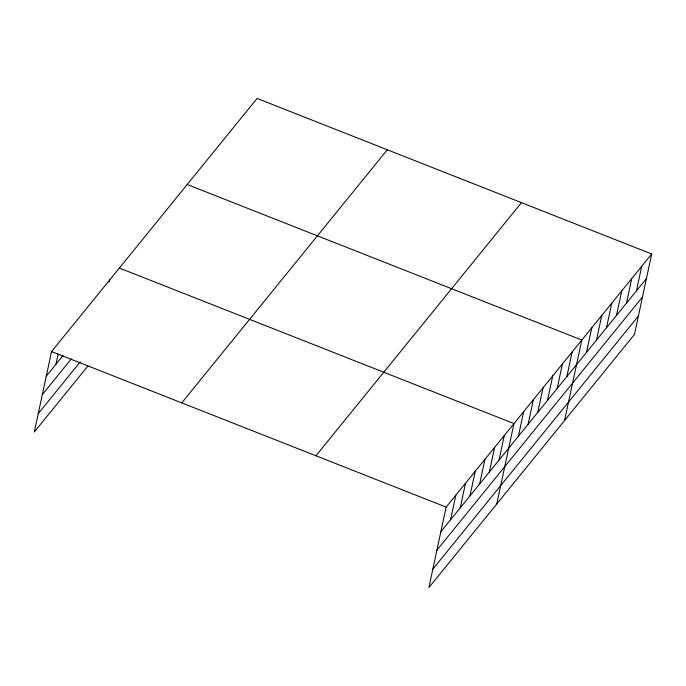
<?xml version="1.0" encoding="UTF-8"?>
<svg xmlns="http://www.w3.org/2000/svg" width="686" height="686" viewBox="0 0 686 686"><rect width="100%" height="100%" fill="white"/><g stroke="black" fill="none" stroke-linecap="round" stroke-linejoin="round"><path stroke-width="1.03" d="M651.7 253.992L446.149 507.108L428.904 587.559L634.456 334.442L651.7 253.992L257.096 98.441L51.544 351.558L34.3 432.009L87.919 365.981M55.96 364.232L58.164 353.976M109.246 282.015L109.691 279.957M450.565 519.782L455.838 495.181M460.255 507.846L465.528 483.244M469.944 495.918L475.218 471.308M479.634 483.982L484.908 459.38M489.324 472.054L494.597 447.443M499.014 460.117L504.287 435.516M496.733 504.03L513.986 423.579L119.381 268.029M518.393 436.253L523.675 411.651M528.091 424.317L533.365 399.715M537.781 412.389L543.055 387.779M547.471 400.453L552.745 375.851M557.161 388.525L562.434 363.914M566.85 376.588L572.124 351.987M564.569 420.501L581.814 340.05L187.209 184.5M586.521 352.364L591.795 327.754M596.503 340.067L601.785 315.466M606.493 327.771L611.766 303.169M616.474 315.474L621.748 290.873M626.455 303.186L631.729 278.576M636.445 290.89L641.719 266.288M46.271 376.16L63.069 355.477M42.318 394.596L71.395 358.795M38.253 413.581L80.245 361.874M181.764 402.888L387.316 149.771M315.929 455.778L521.48 202.653M440.875 531.719L646.426 278.593M436.922 550.146L642.473 297.021M432.857 569.131L638.4 316.014M51.544 351.558L446.149 507.108"/></g></svg>
